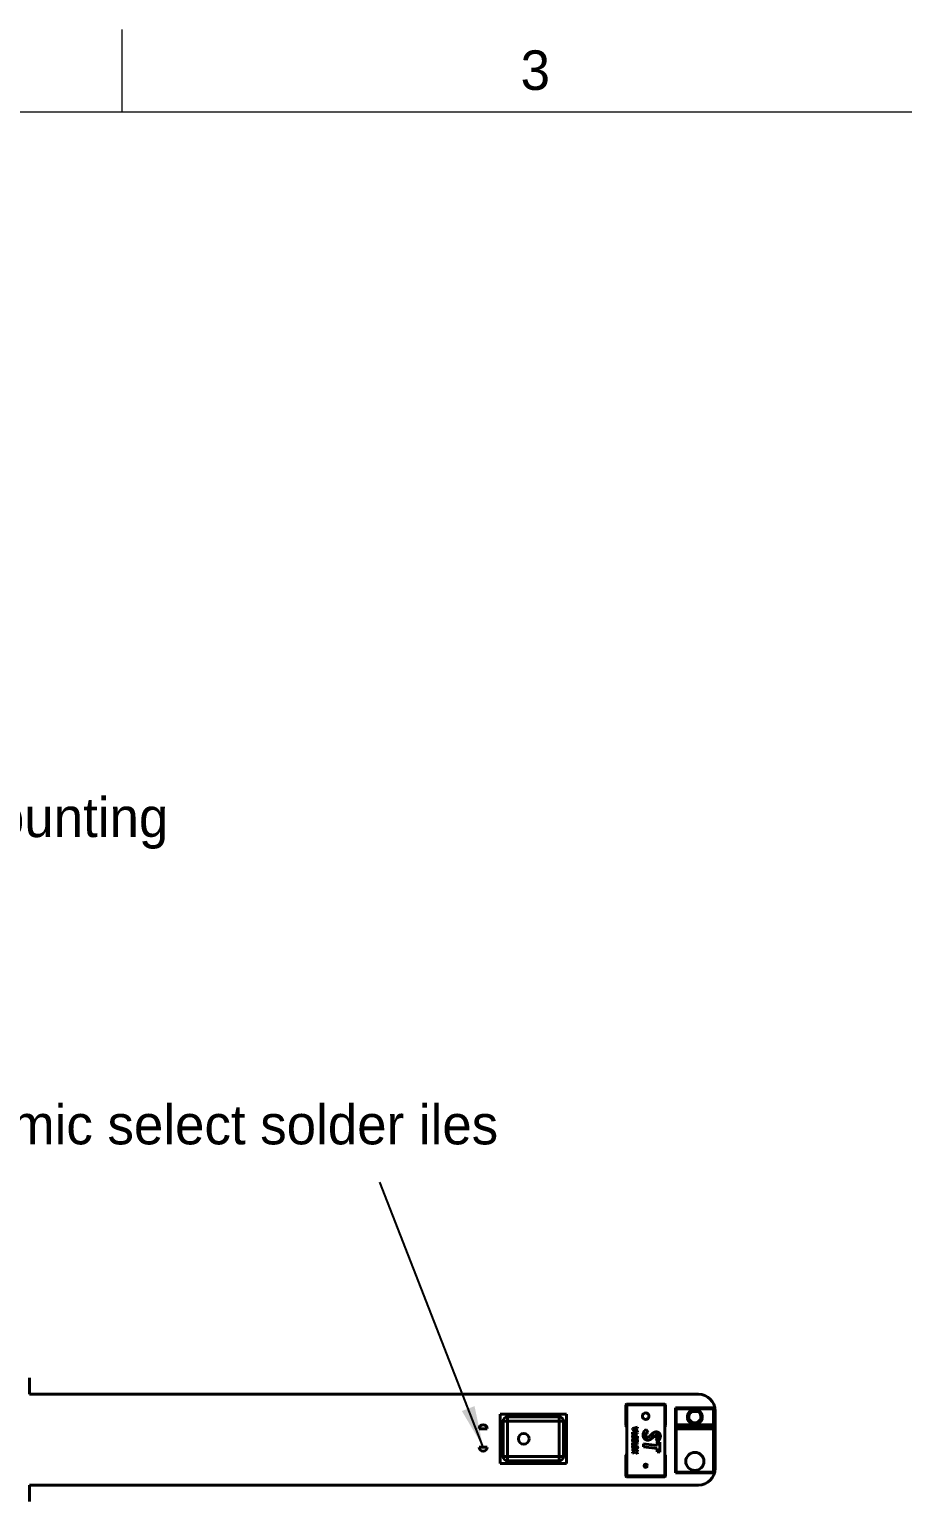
# Model space of a CAD drawing. Header units: millimetres. Extents: x 15 to 292, y 5 to 205.
# Drawn here: x 97.9 to 150.7, y 115.9 to 205 of the extents above; entities that cross this region are included whole.
import ezdxf

# ---------------------------------------------------------------- set-up
doc = ezdxf.new("R2010")
doc.units = ezdxf.units.MM
for name, color, linetype in [('Annotations', 7, 'Continuous'), ('Border', 7, 'Continuous'), ('Geometries', 7, 'Continuous')]:
    doc.layers.add(name, color=color, linetype=linetype)
doc.styles.add('Shapr0', font='txt', dxfattribs={"height": 2.3925})
doc.dimstyles.new('ISO-25', dxfattribs={"dimtxt": 2.5, "dimasz": 2.5, "dimexe": 1.25, "dimexo": 0.625, "dimtad": 1, "dimtxsty": 'Standard', "dimcen": 2.5, "dimadec": 0, "dimazin": 0, "dimtfac": 1, "dimtmove": 0, "dimatfit": 3, "dimfxl": 1, "dimarcsym": 0})

msp = doc.modelspace()

# ---------------------------------------------------------------- linework, layer by layer
at = {"layer": 'Border', "linetype": 'Continuous', "lineweight": 15}
for p, q in [((103.5, 200), (103.5, 205)), ((287, 200), (20, 200))]:
    msp.add_line(p, q, dxfattribs=at)
at = {"layer": 'Geometries', "linetype": 'Continuous', "lineweight": 40}
for p, q in [((97.879, 122.352), (97.879, 123.352)), ((97.879, 122.352), (97.879, 123.352)), ((138.379, 122.352), (97.879, 122.352)), ((138.379, 122.352), (97.879, 122.352)), ((133.982, 120.452), (133.982, 121.702)), ((133.982, 121.702), (134.032, 121.702)), ((134.032, 121.702), (134.032, 121.752)), ((134.032, 121.752), (136.332, 121.752)), ((134.032, 121.702), (134.032, 120.402)), ((136.332, 121.702), (134.032, 121.702)), ((136.332, 121.702), (136.332, 121.752)), ((136.332, 121.702), (136.382, 121.702)), ((136.332, 120.402), (136.332, 121.702)), ((136.382, 121.702), (136.382, 120.452)), ((136.98, 120.447), (136.98, 121.522)), ((136.98, 121.522), (139.34, 121.522)), ((137.03, 121.472), (136.98, 121.522)), ((137.03, 121.472), (137.03, 120.497)), ((139.29, 121.472), (137.03, 121.472)), ((138.355, 121.388), (137.966, 121.388)), ((137.973, 121.358), (138.348, 121.358)), ((138.336, 121.308), (137.985, 121.308)), ((139.29, 121.472), (139.34, 121.522)), ((139.29, 120.497), (139.29, 121.472)), ((139.34, 121.522), (139.34, 120.447)), ((139.379, 117.852), (139.379, 121.352)), ((139.379, 117.852), (139.379, 121.352)), ((130.38, 121.152), (126.38, 121.152)), ((126.38, 121.152), (126.38, 118.152)), ((126.56, 120.727), (126.56, 118.577)), ((126.56, 120.727), (126.81, 120.727)), ((126.81, 120.727), (126.81, 120.977)), ((129.95, 120.977), (126.81, 120.977)), ((126.81, 118.577), (126.81, 120.727)), ((126.81, 120.727), (129.95, 120.727)), ((129.95, 120.977), (129.95, 120.727)), ((129.95, 120.727), (130.2, 120.727)), ((129.95, 120.727), (129.95, 118.577)), ((130.2, 118.577), (130.2, 120.727)), ((130.38, 118.152), (130.38, 121.152)), ((134.032, 120.402), (134.032, 118.702)), ((136.332, 118.702), (136.332, 120.402)), ((136.98, 120.447), (137.03, 120.497)), ((136.98, 120.447), (136.98, 120.297)), ((139.34, 120.447), (136.98, 120.447)), ((137.03, 120.497), (139.29, 120.497)), ((139.34, 120.447), (139.29, 120.497)), ((139.34, 120.297), (139.34, 120.447)), ((125.095, 120.252), (125.595, 120.252)), ((134.389, 120.275), (134.689, 120.35)), ((134.389, 120.224), (134.389, 120.275)), ((134.689, 120.065), (134.389, 120.224)), ((134.389, 120.061), (134.689, 120.019)), ((134.389, 119.914), (134.389, 120.061)), ((134.439, 119.908), (134.389, 119.914)), ((134.689, 119.965), (134.439, 120)), ((134.439, 120), (134.439, 119.908)), ((134.444, 119.885), (134.466, 119.835)), ((134.689, 120.294), (134.472, 120.24)), ((134.472, 120.24), (134.689, 120.125)), ((134.477, 119.65), (134.477, 119.596)), ((134.517, 119.801), (134.531, 119.85)), ((134.527, 119.563), (134.574, 119.557)), ((134.531, 119.85), (134.689, 119.808)), ((134.639, 119.766), (134.579, 119.785)), ((134.62, 119.561), (134.62, 119.615)), ((134.639, 119.673), (134.639, 119.766)), ((134.689, 119.669), (134.639, 119.673)), ((134.689, 120.35), (134.689, 120.294)), ((134.689, 120.125), (134.689, 120.065)), ((134.689, 120.019), (134.689, 119.965)), ((134.689, 119.808), (134.689, 119.669)), ((135.214, 120.209), (135.331, 120.061)), ((135.907, 119.508), (135.786, 119.647)), ((135.879, 119.238), (135.879, 119.466)), ((135.879, 119.466), (136.046, 119.443)), ((136.98, 120.297), (139.34, 120.297)), ((136.98, 117.582), (136.98, 120.297)), ((136.98, 120.297), (137.03, 120.247)), ((139.29, 120.247), (137.03, 120.247)), ((137.03, 120.247), (137.03, 117.632)), ((139.34, 120.297), (139.29, 120.247)), ((139.29, 117.632), (139.29, 120.247)), ((139.34, 120.297), (139.34, 117.582)), ((125.595, 119.152), (125.095, 119.152)), ((126.81, 118.577), (126.56, 118.577)), ((129.95, 118.577), (126.81, 118.577)), ((126.81, 118.327), (126.81, 118.577)), ((130.2, 118.577), (129.95, 118.577)), ((129.95, 118.577), (129.95, 118.327)), ((133.982, 117.402), (133.982, 118.652)), ((134.032, 118.702), (134.032, 117.402)), ((134.389, 119.415), (134.689, 119.373)), ((134.389, 119.268), (134.389, 119.415)), ((134.439, 119.261), (134.389, 119.268)), ((134.389, 119.011), (134.545, 118.903)), ((134.389, 118.946), (134.389, 119.011)), ((134.488, 118.877), (134.389, 118.946)), ((134.389, 118.834), (134.488, 118.877)), ((134.54, 118.842), (134.389, 118.775)), ((134.389, 118.775), (134.389, 118.834)), ((134.439, 119.354), (134.439, 119.261)), ((134.689, 119.319), (134.439, 119.354)), ((134.689, 118.738), (134.54, 118.842)), ((134.545, 118.903), (134.689, 118.966)), ((134.689, 118.908), (134.597, 118.867)), ((134.597, 118.867), (134.689, 118.803)), ((134.689, 119.373), (134.689, 119.319)), ((134.689, 118.966), (134.689, 118.908)), ((134.689, 118.803), (134.689, 118.738)), ((135.046, 119.172), (135.046, 119.353)), ((135.046, 119.353), (135.879, 119.238)), ((135.879, 119.057), (135.046, 119.172)), ((135.879, 118.862), (135.879, 119.057)), ((136.046, 118.84), (135.879, 118.862)), ((136.046, 119.443), (136.046, 118.84)), ((136.332, 117.402), (136.332, 118.702)), ((136.382, 118.652), (136.382, 117.402)), ((126.38, 118.152), (130.38, 118.152)), ((126.81, 118.327), (129.95, 118.327)), ((97.879, 115.852), (97.879, 116.852)), ((97.879, 116.852), (138.379, 116.852)), ((97.879, 116.852), (138.379, 116.852)), ((97.879, 115.852), (97.879, 116.852)), ((134.032, 117.402), (133.982, 117.402)), ((134.032, 117.402), (134.032, 117.352)), ((134.032, 117.402), (136.332, 117.402)), ((136.332, 117.352), (134.032, 117.352)), ((136.382, 117.402), (136.332, 117.402)), ((136.332, 117.352), (136.332, 117.402)), ((137.03, 117.632), (136.98, 117.582)), ((139.34, 117.582), (136.98, 117.582)), ((137.03, 117.632), (139.29, 117.632)), ((139.29, 117.632), (139.34, 117.582))]:
    msp.add_line(p, q, dxfattribs=at)
at = {"layer": 'Geometries', "linetype": 'Continuous', "lineweight": 40, "flags": 128}
for points in [[(137.973, 121.358), (137.973, 121.357), (137.973, 121.357), (137.973, 121.355), (137.974, 121.354), (137.974, 121.352), (137.975, 121.349), (137.976, 121.346), (137.976, 121.343), (137.977, 121.339), (137.978, 121.335), (137.979, 121.331), (137.98, 121.326), (137.981, 121.322), (137.983, 121.317), (137.984, 121.312), (137.985, 121.308)], [(138.336, 121.308), (138.337, 121.312), (138.338, 121.317), (138.339, 121.322), (138.341, 121.327), (138.342, 121.331), (138.343, 121.335), (138.344, 121.339), (138.345, 121.343), (138.345, 121.346), (138.346, 121.349), (138.347, 121.352), (138.347, 121.354), (138.348, 121.355), (138.348, 121.357), (138.348, 121.357), (138.348, 121.358)], [(134.381, 119.789), (134.382, 119.796), (134.382, 119.804), (134.384, 119.812), (134.385, 119.819), (134.388, 119.826), (134.391, 119.833), (134.394, 119.84), (134.398, 119.846), (134.402, 119.852), (134.407, 119.858), (134.413, 119.863), (134.418, 119.868), (134.424, 119.873), (134.431, 119.877), (134.437, 119.881), (134.444, 119.885)], [(134.5, 119.685), (134.492, 119.685), (134.484, 119.685), (134.476, 119.686), (134.469, 119.687), (134.461, 119.689), (134.453, 119.692), (134.446, 119.694), (134.438, 119.698), (134.43, 119.702), (134.423, 119.707), (134.416, 119.713), (134.41, 119.718), (134.405, 119.724), (134.4, 119.73), (134.396, 119.735), (134.393, 119.742), (134.389, 119.748), (134.387, 119.755), (134.385, 119.762), (134.383, 119.768), (134.382, 119.775), (134.382, 119.782), (134.381, 119.789)], [(134.381, 119.56), (134.382, 119.567), (134.382, 119.573), (134.383, 119.58), (134.385, 119.586), (134.387, 119.593), (134.389, 119.599), (134.392, 119.605), (134.396, 119.611), (134.4, 119.617), (134.405, 119.622), (134.411, 119.627), (134.416, 119.632), (134.422, 119.636), (134.429, 119.639), (134.435, 119.642), (134.442, 119.645), (134.449, 119.647), (134.456, 119.648), (134.463, 119.649), (134.47, 119.65), (134.477, 119.65)], [(134.48, 119.458), (134.473, 119.458), (134.466, 119.459), (134.459, 119.46), (134.452, 119.462), (134.445, 119.464), (134.439, 119.467), (134.432, 119.47), (134.426, 119.474), (134.42, 119.479), (134.414, 119.484), (134.408, 119.489), (134.403, 119.495), (134.399, 119.502), (134.394, 119.508), (134.391, 119.515), (134.388, 119.522), (134.385, 119.53), (134.384, 119.537), (134.382, 119.545), (134.382, 119.552), (134.381, 119.56)], [(134.466, 119.835), (134.461, 119.831), (134.457, 119.828), (134.452, 119.824), (134.447, 119.82), (134.443, 119.816), (134.44, 119.811), (134.437, 119.807), (134.435, 119.803), (134.433, 119.799), (134.432, 119.794), (134.432, 119.789), (134.431, 119.785)], [(134.431, 119.785), (134.432, 119.78), (134.432, 119.776), (134.433, 119.772), (134.435, 119.768), (134.437, 119.764), (134.439, 119.76), (134.443, 119.756), (134.446, 119.752), (134.45, 119.749), (134.455, 119.747), (134.46, 119.744), (134.466, 119.742), (134.472, 119.74), (134.478, 119.739), (134.484, 119.739), (134.491, 119.738)], [(134.445, 119.585), (134.442, 119.582), (134.438, 119.578), (134.436, 119.574), (134.434, 119.57), (134.432, 119.565), (134.432, 119.56), (134.431, 119.555)], [(134.431, 119.555), (134.432, 119.55), (134.432, 119.545), (134.434, 119.541), (134.435, 119.536), (134.438, 119.532), (134.44, 119.529), (134.444, 119.525), (134.447, 119.522), (134.451, 119.52), (134.456, 119.517), (134.461, 119.515), (134.466, 119.513), (134.472, 119.512), (134.477, 119.512), (134.483, 119.511)], [(134.477, 119.596), (134.471, 119.595), (134.465, 119.594), (134.458, 119.592), (134.455, 119.591), (134.451, 119.589), (134.448, 119.588), (134.445, 119.585)], [(134.549, 119.498), (134.545, 119.492), (134.541, 119.487), (134.537, 119.482), (134.532, 119.477), (134.527, 119.473), (134.521, 119.469), (134.515, 119.466), (134.51, 119.463), (134.504, 119.461), (134.498, 119.459), (134.492, 119.458), (134.486, 119.458), (134.48, 119.458)], [(134.483, 119.511), (134.488, 119.512), (134.492, 119.512), (134.497, 119.514), (134.501, 119.516), (134.506, 119.518), (134.51, 119.52), (134.513, 119.524), (134.517, 119.527), (134.519, 119.531), (134.522, 119.535), (134.524, 119.54), (134.525, 119.544), (134.526, 119.549), (134.527, 119.554), (134.527, 119.559), (134.527, 119.563)], [(134.491, 119.738), (134.495, 119.739), (134.5, 119.739), (134.505, 119.74), (134.51, 119.741), (134.515, 119.743), (134.519, 119.745), (134.523, 119.748), (134.526, 119.751), (134.529, 119.754), (134.531, 119.757), (134.533, 119.76), (134.534, 119.764), (134.535, 119.768), (134.535, 119.771)], [(134.585, 119.758), (134.585, 119.752), (134.584, 119.745), (134.583, 119.739), (134.581, 119.732), (134.579, 119.726), (134.575, 119.72), (134.572, 119.715), (134.568, 119.71), (134.564, 119.705), (134.559, 119.701), (134.554, 119.698), (134.548, 119.694), (134.541, 119.691), (134.535, 119.689), (134.528, 119.687), (134.521, 119.686), (134.514, 119.685), (134.507, 119.685), (134.5, 119.685)], [(134.535, 119.771), (134.535, 119.776), (134.534, 119.78), (134.533, 119.784), (134.531, 119.787), (134.529, 119.791), (134.526, 119.794), (134.523, 119.797), (134.52, 119.799), (134.517, 119.801)], [(134.62, 119.454), (134.613, 119.454), (134.606, 119.455), (134.6, 119.457), (134.593, 119.459), (134.587, 119.462), (134.58, 119.466), (134.575, 119.469), (134.569, 119.474), (134.563, 119.48), (134.558, 119.485), (134.553, 119.492), (134.549, 119.498)], [(134.574, 119.557), (134.574, 119.551), (134.574, 119.545), (134.576, 119.54), (134.577, 119.534), (134.579, 119.53), (134.581, 119.526), (134.584, 119.522), (134.587, 119.519), (134.591, 119.516), (134.595, 119.513), (134.599, 119.511), (134.604, 119.51), (134.608, 119.508), (134.613, 119.508), (134.617, 119.508)], [(134.579, 119.785), (134.581, 119.781), (134.583, 119.776), (134.584, 119.771), (134.585, 119.764), (134.585, 119.758)], [(134.617, 119.508), (134.621, 119.508), (134.625, 119.508), (134.629, 119.509), (134.633, 119.511), (134.636, 119.513), (134.64, 119.516), (134.642, 119.518), (134.643, 119.52), (134.645, 119.523), (134.646, 119.526), (134.646, 119.529), (134.647, 119.533)], [(134.62, 119.615), (134.626, 119.614), (134.633, 119.613), (134.639, 119.611), (134.645, 119.609), (134.652, 119.606), (134.657, 119.603), (134.664, 119.599), (134.67, 119.594), (134.675, 119.588), (134.68, 119.582), (134.684, 119.576), (134.688, 119.57), (134.69, 119.564), (134.693, 119.557), (134.695, 119.55), (134.696, 119.543), (134.697, 119.536), (134.697, 119.53)], [(134.647, 119.533), (134.646, 119.537), (134.646, 119.541), (134.644, 119.544), (134.642, 119.548), (134.64, 119.551), (134.637, 119.554), (134.634, 119.556), (134.631, 119.558), (134.627, 119.56), (134.624, 119.561), (134.62, 119.561)], [(134.697, 119.53), (134.696, 119.523), (134.696, 119.517), (134.695, 119.511), (134.693, 119.505), (134.691, 119.499), (134.688, 119.493), (134.685, 119.488), (134.682, 119.484), (134.678, 119.479), (134.674, 119.475), (134.669, 119.471), (134.664, 119.467), (134.658, 119.464), (134.652, 119.461), (134.646, 119.458), (134.64, 119.456), (134.633, 119.455), (134.627, 119.454), (134.62, 119.454)], [(135.02, 119.877), (135.021, 119.891), (135.021, 119.905), (135.023, 119.919), (135.024, 119.933), (135.027, 119.947), (135.029, 119.961), (135.033, 119.974), (135.036, 119.988), (135.041, 120.001), (135.046, 120.014), (135.051, 120.027), (135.057, 120.04), (135.064, 120.053), (135.071, 120.065), (135.078, 120.077), (135.086, 120.089), (135.096, 120.102), (135.106, 120.115), (135.117, 120.127), (135.129, 120.139), (135.14, 120.151), (135.152, 120.162), (135.164, 120.172), (135.176, 120.182), (135.189, 120.192), (135.202, 120.201), (135.214, 120.209)], [(135.308, 119.571), (135.296, 119.571), (135.284, 119.572), (135.272, 119.573), (135.261, 119.574), (135.249, 119.576), (135.237, 119.579), (135.226, 119.582), (135.214, 119.586), (135.202, 119.59), (135.19, 119.595), (135.178, 119.601), (135.167, 119.607), (135.155, 119.614), (135.145, 119.621), (135.134, 119.629), (135.124, 119.637), (135.115, 119.645), (135.106, 119.654), (135.097, 119.664), (135.089, 119.673), (135.081, 119.683), (135.073, 119.694), (135.066, 119.704), (135.059, 119.716), (135.053, 119.727), (135.048, 119.739), (135.043, 119.75), (135.038, 119.762), (135.034, 119.774), (135.031, 119.787), (135.028, 119.799), (135.026, 119.812), (135.024, 119.825), (135.022, 119.838), (135.021, 119.851), (135.021, 119.864), (135.02, 119.877)], [(135.331, 120.061), (135.318, 120.053), (135.304, 120.044), (135.292, 120.035), (135.279, 120.025), (135.267, 120.015), (135.258, 120.007), (135.249, 119.998), (135.24, 119.989), (135.232, 119.98), (135.224, 119.97), (135.218, 119.962), (135.213, 119.953), (135.208, 119.944), (135.203, 119.935), (135.199, 119.925), (135.195, 119.916), (135.193, 119.908), (135.191, 119.9), (135.189, 119.892), (135.188, 119.884), (135.188, 119.876), (135.187, 119.868)], [(135.187, 119.868), (135.188, 119.86), (135.188, 119.852), (135.189, 119.844), (135.191, 119.836), (135.193, 119.829), (135.195, 119.821), (135.199, 119.814), (135.203, 119.806), (135.207, 119.799), (135.213, 119.792), (135.218, 119.785), (135.224, 119.779), (135.23, 119.774), (135.236, 119.769), (135.242, 119.765), (135.248, 119.762), (135.255, 119.759), (135.261, 119.756), (135.268, 119.754), (135.275, 119.753), (135.282, 119.752), (135.288, 119.751), (135.295, 119.751)], [(135.295, 119.751), (135.303, 119.751), (135.31, 119.752), (135.318, 119.753), (135.325, 119.754), (135.333, 119.756), (135.34, 119.759), (135.348, 119.762), (135.356, 119.766), (135.364, 119.77), (135.372, 119.774), (135.38, 119.78), (135.389, 119.786), (135.397, 119.793), (135.406, 119.8), (135.414, 119.806), (135.422, 119.813), (135.443, 119.832), (135.464, 119.851), (135.484, 119.871), (135.505, 119.891)], [(135.528, 119.656), (135.516, 119.647), (135.503, 119.638), (135.491, 119.63), (135.478, 119.622), (135.465, 119.615), (135.454, 119.609), (135.444, 119.603), (135.433, 119.598), (135.422, 119.594), (135.411, 119.59), (135.397, 119.585), (135.383, 119.581), (135.368, 119.577), (135.354, 119.575), (135.342, 119.573), (135.331, 119.572), (135.319, 119.571), (135.308, 119.571)], [(135.505, 119.891), (135.526, 119.911), (135.548, 119.931), (135.569, 119.951), (135.592, 119.971), (135.603, 119.981), (135.616, 119.991), (135.628, 120.001), (135.64, 120.01), (135.653, 120.019), (135.666, 120.027)], [(135.617, 119.735), (135.601, 119.719), (135.584, 119.704), (135.568, 119.689), (135.555, 119.678), (135.542, 119.667), (135.528, 119.656)], [(135.831, 119.892), (135.825, 119.891), (135.818, 119.89), (135.811, 119.889), (135.805, 119.887), (135.798, 119.885), (135.792, 119.882), (135.786, 119.879), (135.778, 119.875), (135.77, 119.87), (135.762, 119.865), (135.755, 119.859), (135.737, 119.845), (135.72, 119.83), (135.704, 119.816), (135.682, 119.796), (135.66, 119.775), (135.638, 119.755), (135.617, 119.735)], [(135.666, 120.027), (135.677, 120.033), (135.687, 120.039), (135.698, 120.044), (135.71, 120.049), (135.721, 120.054), (135.732, 120.058), (135.744, 120.062), (135.755, 120.064), (135.766, 120.067), (135.777, 120.069), (135.788, 120.07), (135.8, 120.07), (135.811, 120.071)], [(135.786, 119.647), (135.799, 119.656), (135.812, 119.666), (135.824, 119.676), (135.836, 119.687), (135.845, 119.696), (135.854, 119.705), (135.863, 119.714), (135.871, 119.724), (135.877, 119.732), (135.883, 119.741), (135.888, 119.749), (135.893, 119.758), (135.897, 119.767), (135.9, 119.774), (135.902, 119.78), (135.903, 119.787), (135.904, 119.793), (135.905, 119.8), (135.905, 119.806)], [(135.811, 120.071), (135.822, 120.071), (135.834, 120.07), (135.845, 120.069), (135.856, 120.067), (135.868, 120.065), (135.878, 120.063), (135.889, 120.059), (135.9, 120.056), (135.91, 120.052), (135.921, 120.047), (135.931, 120.042), (135.941, 120.037), (135.951, 120.031), (135.961, 120.024), (135.97, 120.018), (135.979, 120.011)], [(135.905, 119.806), (135.905, 119.813), (135.904, 119.819), (135.903, 119.826), (135.902, 119.832), (135.9, 119.839), (135.898, 119.845), (135.894, 119.852), (135.89, 119.858), (135.886, 119.865), (135.881, 119.87), (135.876, 119.875), (135.871, 119.878), (135.866, 119.882), (135.861, 119.885), (135.855, 119.887), (135.849, 119.889), (135.843, 119.89), (135.837, 119.891), (135.831, 119.892)], [(136.072, 119.805), (136.071, 119.793), (136.071, 119.78), (136.07, 119.768), (136.068, 119.755), (136.067, 119.743), (136.064, 119.731), (136.061, 119.719), (136.058, 119.707), (136.054, 119.696), (136.049, 119.682), (136.044, 119.669), (136.038, 119.656), (136.031, 119.643), (136.024, 119.63), (136.016, 119.618), (136.008, 119.606), (135.999, 119.594), (135.99, 119.583), (135.98, 119.572), (135.97, 119.561), (135.96, 119.551), (135.947, 119.54), (135.934, 119.529), (135.921, 119.518), (135.907, 119.508)], [(135.979, 120.011), (135.987, 120.004), (135.994, 119.997), (136.002, 119.989), (136.009, 119.982), (136.016, 119.974), (136.022, 119.965), (136.028, 119.957), (136.035, 119.947), (136.04, 119.937), (136.046, 119.927), (136.05, 119.917), (136.055, 119.906), (136.059, 119.895), (136.062, 119.884), (136.065, 119.873), (136.067, 119.861), (136.069, 119.85), (136.07, 119.839), (136.071, 119.828), (136.071, 119.816), (136.072, 119.805)], [(134.381, 119.157), (134.382, 119.162), (134.382, 119.168), (134.383, 119.173), (134.385, 119.178), (134.387, 119.184), (134.389, 119.188), (134.392, 119.193), (134.395, 119.198), (134.399, 119.203), (134.404, 119.208), (134.409, 119.212), (134.414, 119.216), (134.42, 119.219), (134.427, 119.223), (134.435, 119.226), (134.443, 119.229), (134.452, 119.231), (134.46, 119.232), (134.469, 119.233), (134.477, 119.234), (134.485, 119.234), (134.494, 119.235)], [(134.577, 119.035), (134.563, 119.035), (134.549, 119.036), (134.534, 119.037), (134.52, 119.039), (134.506, 119.042), (134.495, 119.045), (134.485, 119.048), (134.474, 119.051), (134.463, 119.056), (134.453, 119.06), (134.445, 119.064), (134.437, 119.069), (134.43, 119.073), (134.423, 119.078), (134.417, 119.083), (134.412, 119.087), (134.407, 119.093), (134.403, 119.098), (134.398, 119.104), (134.395, 119.11), (134.391, 119.116), (134.388, 119.122), (134.386, 119.129), (134.384, 119.135), (134.383, 119.14), (134.382, 119.146), (134.382, 119.151), (134.381, 119.157)], [(134.494, 119.181), (134.487, 119.181), (134.481, 119.18), (134.475, 119.18), (134.468, 119.179), (134.462, 119.178), (134.455, 119.177), (134.451, 119.176), (134.446, 119.174), (134.442, 119.171), (134.438, 119.168), (134.436, 119.166), (134.434, 119.163), (134.433, 119.16), (134.432, 119.157), (134.431, 119.154), (134.431, 119.151)], [(134.431, 119.151), (134.432, 119.146), (134.433, 119.142), (134.434, 119.139), (134.436, 119.135), (134.439, 119.132), (134.441, 119.128), (134.444, 119.125), (134.448, 119.121), (134.452, 119.119), (134.456, 119.116), (134.463, 119.112), (134.469, 119.109), (134.476, 119.107), (134.483, 119.104), (134.49, 119.102), (134.497, 119.1), (134.51, 119.097), (134.522, 119.094), (134.534, 119.092), (134.547, 119.09), (134.56, 119.089), (134.572, 119.089), (134.585, 119.088)], [(134.494, 119.235), (134.507, 119.234), (134.52, 119.234), (134.534, 119.233), (134.547, 119.231), (134.56, 119.229), (134.57, 119.227), (134.58, 119.225), (134.59, 119.222), (134.6, 119.219), (134.61, 119.216)], [(134.636, 119.143), (134.631, 119.147), (134.625, 119.151), (134.62, 119.154), (134.614, 119.157), (134.607, 119.16), (134.601, 119.162), (134.595, 119.164), (134.583, 119.168), (134.571, 119.171), (134.559, 119.174), (134.546, 119.176), (134.533, 119.178), (134.52, 119.18), (134.507, 119.18), (134.494, 119.181)], [(134.697, 119.115), (134.696, 119.109), (134.696, 119.104), (134.695, 119.098), (134.693, 119.092), (134.691, 119.087), (134.688, 119.082), (134.685, 119.077), (134.681, 119.072), (134.677, 119.067), (134.672, 119.062), (134.667, 119.058), (134.661, 119.054), (134.655, 119.051), (134.649, 119.047), (134.642, 119.044), (134.634, 119.042), (134.627, 119.04), (134.62, 119.038), (134.612, 119.037), (134.601, 119.036), (134.589, 119.035), (134.577, 119.035)], [(134.585, 119.088), (134.591, 119.088), (134.598, 119.089), (134.604, 119.089), (134.611, 119.09), (134.617, 119.091), (134.623, 119.093), (134.628, 119.095), (134.632, 119.097), (134.636, 119.1), (134.64, 119.103), (134.642, 119.106), (134.644, 119.109), (134.646, 119.113), (134.646, 119.117), (134.647, 119.121)], [(134.61, 119.216), (134.618, 119.213), (134.627, 119.209), (134.635, 119.205), (134.642, 119.201), (134.65, 119.196), (134.657, 119.191), (134.664, 119.185), (134.67, 119.179), (134.676, 119.173), (134.68, 119.167), (134.684, 119.161), (134.687, 119.155), (134.69, 119.149), (134.692, 119.142), (134.694, 119.137), (134.695, 119.131), (134.696, 119.126), (134.697, 119.121), (134.697, 119.115)], [(134.647, 119.121), (134.646, 119.124), (134.646, 119.128), (134.645, 119.131), (134.643, 119.134), (134.641, 119.137), (134.639, 119.14), (134.636, 119.143)]]:
    msp.add_lwpolyline(points, dxfattribs=at)
at = {"layer": 'Geometries', "linetype": 'Continuous', "lineweight": 40}
for centre, radius in [((135.182, 121.017), 0.2), ((127.8, 119.652), 0.325), ((138.16, 118.282), 0.55), ((135.182, 118.017), 0.1)]:
    msp.add_circle(centre, radius, dxfattribs=at)
for centre, radius, start, end in [((138.379, 121.352), 1, 0, 90), ((138.379, 121.352), 1, 0, 90), ((134.032, 121.702), 0.05, 90, 180), ((136.332, 121.702), 0.05, 0, 90), ((138.16, 120.982), 0.45, 115.61619, 64.38381), ((138.16, 120.982), 0.42, 116.5314, 63.4686), ((138.16, 120.982), 0.37, 118.30227, 61.69773), ((125.345, 120.252), 0.25, 0, 180), ((126.81, 120.727), 0.25, 90, 180), ((129.95, 120.727), 0.25, 0, 90), ((134.032, 120.452), 0.05, 180, 270), ((136.332, 120.452), 0.05, 270, 0), ((125.345, 119.152), 0.25, 180, 0), ((126.81, 118.577), 0.25, 180, 270), ((129.95, 118.577), 0.25, 270, 0), ((134.032, 118.652), 0.05, 90, 180), ((136.332, 118.652), 0.05, 0, 90), ((138.379, 117.852), 1, 270, 0), ((138.379, 117.852), 1, 270, 0), ((134.032, 117.402), 0.05, 180, 270), ((136.332, 117.402), 0.05, 270, 0)]:
    msp.add_arc(centre, radius, start, end, dxfattribs=at)

# ---------------------------------------------------------------- texts
at = {"layer": 'Annotations', "linetype": 'Continuous', "lineweight": 15, "width": 84.66672, "attachment_point": 4}
for s, insert, char_height in [('{\\fSF-Mono-Regular-Extended.ttf|b0|i0|c0|p0;\\H1.333333x;The edge(1.25mm) on both sides is reserved for mounting holes.}', (23.95, 155.277), 1.794375), ('{\\fSF-Mono-Regular-Extended.ttf|b0|i0|c0|p0;\\H1.333333x;L/R mic select solder iles}', (90.871, 138.662), 1.79438)]:
    msp.add_mtext(s, dxfattribs=dict(at, insert=insert, char_height=char_height))
at = {"layer": 'Border', "linetype": 'Continuous', "lineweight": 15, "insert": (128.5, 201.304), "char_height": 2.393, "width": 2.3925, "attachment_point": 8, "style": 'Shapr0'}
msp.add_mtext('3', dxfattribs=at)

# ---------------------------------------------------------------- leaders
at = {"layer": 'Annotations', "linetype": 'Continuous', "lineweight": 15}
msp.add_leader([(125.345, 119.152), (119.096, 135.198)], dimstyle='ISO-25', dxfattribs=at)

doc.saveas('drawing.dxf')
